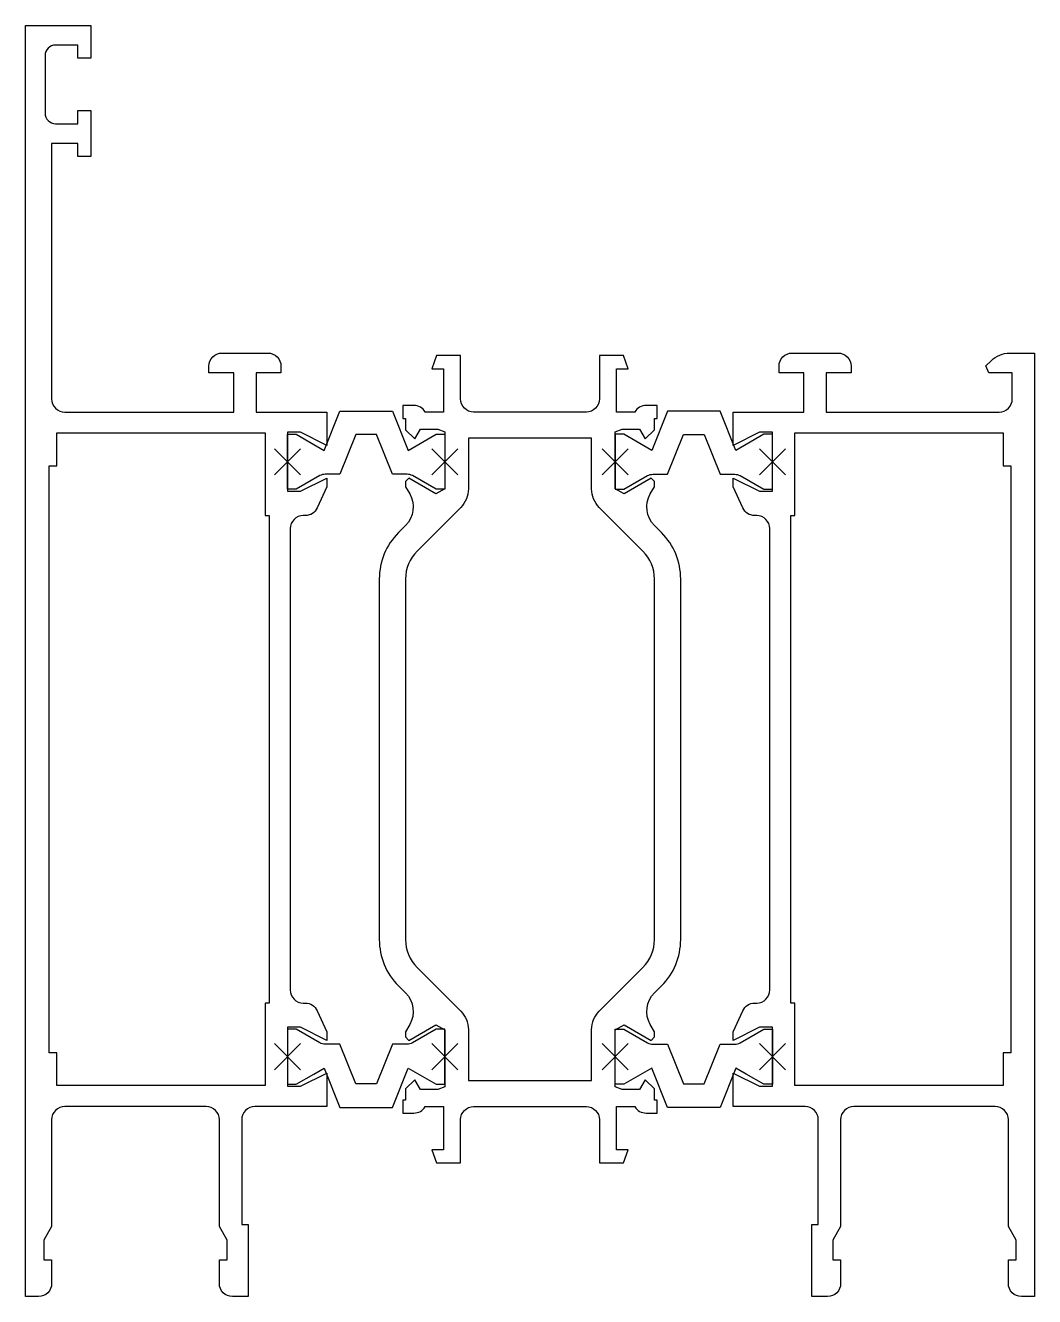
# Model space of a CAD drawing. Header units: millimetres. Extents: x 0 to 77, y 0 to 97.
import ezdxf

# ---------------------------------------------------------------- set-up
doc = ezdxf.new("R2010")
doc.units = ezdxf.units.MM
doc.header["$PDMODE"] = 3
doc.header["$PDSIZE"] = 1
doc.layers.add('X_SNAP', color=7, linetype='Continuous', lineweight=0, plot=False)

msp = doc.modelspace()

# ---------------------------------------------------------------- linework, layer by layer
for points in [[(23, 67.5), (23, 64.95), (21, 65.95), (20, 65.95), (20, 61.45), (21, 61.45), (23, 62.45), (23, 61.8), (22.266, 60.186, -0.294108), (21.356, 59.6), (21.2, 59.6, 0.414214), (20.2, 58.6), (20.2, 23.4, 0.414214), (21.2, 22.4), (21.356, 22.4, -0.294108), (22.266, 21.814), (23, 20.2), (23, 19.55), (21, 20.55), (20, 20.55), (20, 16.05), (21, 16.05), (23, 17.05), (23, 14.5), (17.5, 14.5, 0.414214), (16.5, 13.5), (16.5, 5.5), (17, 5.5), (17, 0), (15.8, 0, -0.414214), (14.8, 1), (14.8, 2.8), (15.4, 2.8), (15.4, 4.3), (14.8, 5.339), (14.8, 13.5, 0.414214), (13.8, 14.5), (3, 14.5, 0.414214), (2, 13.5), (2, 5.339), (1.4, 4.3), (1.4, 2.8), (2, 2.8), (2, 1, -0.414214), (1, 0), (0, 0), (0, 97), (5, 97), (5, 94.5), (4, 94.5), (4, 95.5), (2.3, 95.5, 0.414214), (1.5, 94.7), (1.5, 90.3, 0.414214), (2.3, 89.5), (4, 89.5), (4, 90.5), (5, 90.5), (5, 87), (4, 87), (4, 88), (2, 88), (2, 68.5, 0.414214), (3, 67.5), (15.9, 67.5), (15.9, 70.5), (14, 70.5), (14, 71, -0.414214), (15, 72), (18.5, 72, -0.414214), (19.5, 71), (19.5, 70.5), (17.6, 70.5), (17.6, 67.5), (23, 67.5)], [(48, 20.2), (47.68, 20.755, -0.339454), (47.997, 23.17), (48.536, 23.708, 0.198912), (50, 27.243), (50, 54.758, 0.198912), (48.536, 58.293), (47.997, 58.831, -0.339454), (47.68, 61.246), (48, 61.8), (48, 62.186), (47.736, 62.45), (45.675, 61.261), (45, 61.65), (45, 66), (45.524, 66.2), (46.867, 66.2), (47.3, 65.45), (48, 66.15), (48, 67), (48.2, 67), (48.2, 68), (47.366, 68, 0.26795), (46.5, 67.5), (45.1, 67.5), (45.1, 70.8), (45.986, 70.8), (45.622, 71.8), (43.8, 71.8), (43.8, 68.5, -0.414214), (42.8, 67.5), (34.2, 67.5, -0.414214), (33.2, 68.5), (33.2, 71.8), (31.378, 71.8), (31.014, 70.8), (31.9, 70.8), (31.9, 67.5), (30.5, 67.5, 0.267949), (29.634, 68), (28.8, 68), (28.8, 67), (29, 67), (29, 66.15), (29.7, 65.45), (30.133, 66.2), (31.476, 66.2), (32, 66), (32, 61.65), (31.325, 61.261), (29.264, 62.45), (29, 62.186), (29, 61.8), (29.32, 61.246, -0.339454), (29.003, 58.831), (28.464, 58.293, 0.198912), (27, 54.758), (27, 27.243, 0.198912), (28.464, 23.708), (29.003, 23.17, -0.339456), (29.32, 20.755), (29, 20.2), (29, 19.815), (29.264, 19.551), (31.325, 20.74), (32, 20.35), (32, 16), (31.476, 15.8), (30.133, 15.8), (29.7, 16.55), (29, 15.85), (29, 15), (29, 15), (28.8, 15), (28.8, 14), (29.634, 14, 0.267949), (30.5, 14.5), (31.9, 14.5), (31.9, 11.2), (31.014, 11.2), (31.378, 10.2), (33.2, 10.2), (33.2, 13.5, -0.414214), (34.2, 14.5), (42.8, 14.5, -0.414214), (43.8, 13.5), (43.8, 10.2), (45.622, 10.2), (45.986, 11.2), (45.1, 11.2), (45.1, 14.5), (46.5, 14.5, 0.267949), (47.366, 14), (48.2, 14), (48.2, 15), (48, 15), (48, 15), (48, 15.85), (47.3, 16.55), (46.867, 15.8), (45.524, 15.8), (45, 16), (45, 20.35), (45.675, 20.74), (47.736, 19.551), (48, 19.815), (48, 20.2)], [(62, 72, -0.414214), (63, 71), (63, 70.5), (61.1, 70.5), (61.1, 67.5), (74.3, 67.5, 0.414214), (75.3, 68.5), (75.3, 70.5), (73.5, 70.5), (73.288, 71.013), (73.69, 71.415, -0.198912), (75.104, 72), (77, 72), (77, 0), (76, 0, -0.414214), (75, 1), (75, 2.8), (75.6, 2.8), (75.6, 4.3), (75, 5.34), (75, 13.5, 0.414214), (74, 14.5), (63.2, 14.5, 0.414214), (62.2, 13.5), (62.2, 5.34), (61.6, 4.3), (61.6, 2.8), (62.2, 2.8), (62.2, 1, -0.414214), (61.2, 0), (60, 0), (60, 5.5), (60.5, 5.5), (60.5, 13.5, 0.414214), (59.5, 14.5), (54, 14.5), (54, 17.05), (56, 16.05), (57, 16.05), (57, 20.55), (56, 20.55), (54, 19.55), (54, 20.2), (54.734, 21.814, -0.294108), (55.644, 22.4), (55.8, 22.4, 0.414214), (56.8, 23.4), (56.8, 58.6, 0.414214), (55.8, 59.6), (55.644, 59.6, -0.294108), (54.734, 60.187), (54, 61.8), (54, 62.45), (56, 61.45), (57, 61.45), (57, 65.95), (56, 65.95), (54, 64.95), (54, 67.5), (59.4, 67.5), (59.4, 70.5), (57.5, 70.5), (57.5, 71, -0.414214), (58.5, 72), (62, 72)], [(23.992, 62.75), (22.866, 62.75, 0.131652), (22.466, 62.643), (20.661, 61.6), (20, 61.6), (20, 65.8), (20.661, 65.8), (22, 65.027), (22.488, 64.745), (22.787, 64.572), (24, 67.575), (28, 67.575), (29.213, 64.572), (31.339, 65.8), (32, 65.8), (32, 61.6), (31.339, 61.6), (29.534, 62.643, 0.131652), (29.134, 62.75), (28.008, 62.75), (26.786, 65.775), (25.214, 65.775)], [(53.008, 62.75), (54.134, 62.75, -0.131652), (54.534, 62.643), (56.339, 61.6), (57, 61.6), (57, 65.8), (56.339, 65.8), (55, 65.027), (54.512, 64.745), (54.213, 64.572), (53, 67.575), (49, 67.575), (47.787, 64.572), (45.661, 65.8), (45, 65.8), (45, 61.6), (45.661, 61.6), (47.466, 62.643, -0.131652), (47.866, 62.75), (48.992, 62.75), (50.214, 65.775), (51.786, 65.775)], [(29.879, 56.879, 0.198912), (29, 54.758), (29, 27.243, 0.198912), (29.879, 25.122), (33.214, 21.786, -0.198912), (33.8, 20.372), (33.8, 16.5), (43.2, 16.5), (43.2, 20.372, -0.198912), (43.786, 21.786), (47.121, 25.122, 0.198912), (48, 27.243), (48, 54.758, 0.198912), (47.121, 56.879), (43.786, 60.215, -0.198912), (43.2, 61.629), (43.2, 65.5), (33.8, 65.5), (33.8, 61.629, -0.198912), (33.214, 60.215), (29.879, 56.879)], [(23.992, 19.251), (22.866, 19.251, -0.131652), (22.466, 19.358), (20.661, 20.4), (20, 20.4), (20, 16.2), (20.661, 16.2), (22, 16.974), (22.488, 17.256), (22.787, 17.429), (24, 14.426), (28, 14.426), (29.213, 17.429), (31.339, 16.2), (32, 16.2), (32, 20.4), (31.339, 20.4), (29.534, 19.358, -0.131652), (29.134, 19.251), (28.008, 19.251), (26.786, 16.226), (25.214, 16.226)], [(53.008, 19.251), (54.134, 19.251, 0.131652), (54.534, 19.358), (56.339, 20.4), (57, 20.4), (57, 16.2), (56.339, 16.2), (55, 16.974), (54.512, 17.256), (54.213, 17.429), (53, 14.426), (49, 14.426), (47.787, 17.429), (45.661, 16.2), (45, 16.2), (45, 20.4), (45.661, 20.4), (47.466, 19.358, 0.131652), (47.866, 19.251), (48.992, 19.251), (50.214, 16.226), (51.786, 16.226)]]:
    msp.add_lwpolyline(points, format="xyb", close=True)
for points in [[(2.4, 16.1), (2.4, 18.6), (1.8, 18.6), (1.8, 63.4), (2.4, 63.4), (2.4, 65.9), (18.3, 65.9), (18.3, 59.6), (18.6, 59.6), (18.6, 22.4), (18.3, 22.4), (18.3, 16.1), (2.4, 16.1)], [(74.6, 18.6), (74.6, 16.1), (58.7, 16.1), (58.7, 22.4), (58.4, 22.4), (58.4, 59.6), (58.7, 59.6), (58.7, 65.9), (74.6, 65.9), (74.6, 63.4), (75.2, 63.4), (75.2, 18.6), (74.6, 18.6)]]:
    msp.add_lwpolyline(points, close=True)
at = {"layer": 'X_SNAP'}
for p in [(20, 63.7), (20, 63.7), (20, 63.7), (32, 63.7), (32, 63.7), (32, 63.7), (45, 63.7), (45, 63.7), (45, 63.7), (57, 63.7), (57, 63.7), (57, 63.7), (20, 18.3), (20, 18.3), (20, 18.3), (32, 18.3), (32, 18.3), (32, 18.3), (45, 18.3), (45, 18.3), (45, 18.3), (57, 18.3), (57, 18.3), (57, 18.3)]:
    msp.add_point(p, dxfattribs=at)

doc.saveas('drawing.dxf')
